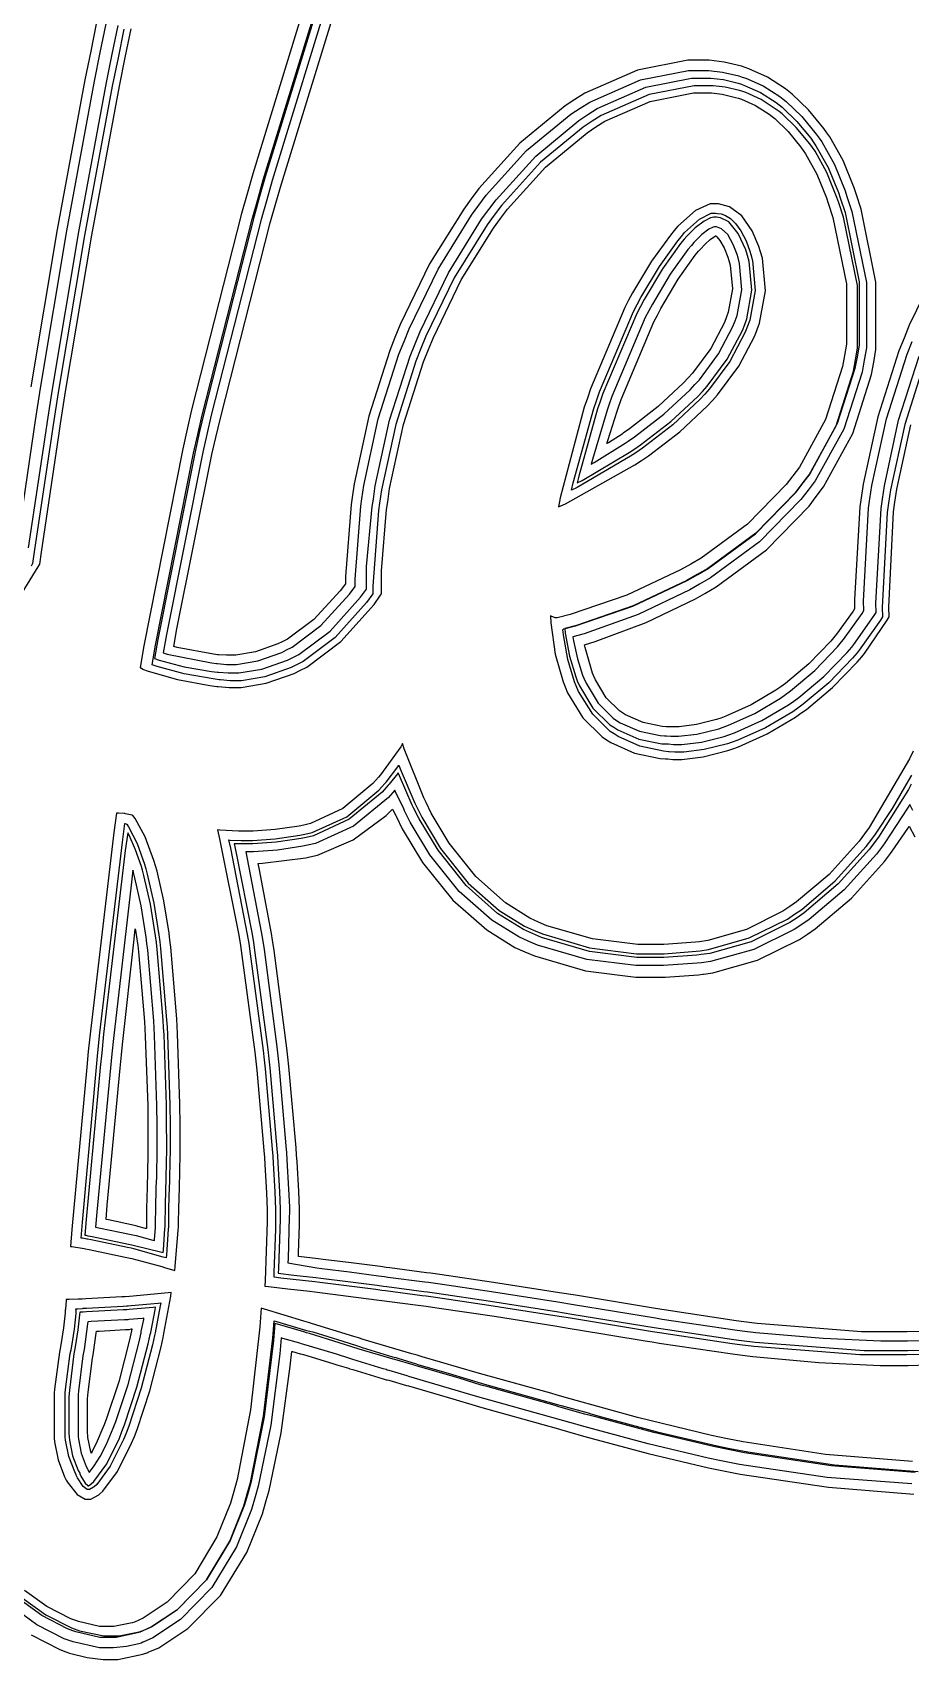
# Model space of a CAD drawing. Extents: x 44 to 312, y 46 to 304.
# Drawn here: x 182.9 to 247.5, y 45.9 to 165.6 of the extents above; entities that cross this region are included whole.
import ezdxf

# ---------------------------------------------------------------- set-up
doc = ezdxf.new("R2010")
doc.units = 0
doc.header["$MEASUREMENT"] = 0

msp = doc.modelspace()

# ---------------------------------------------------------------- linework, layer by layer
at = {"color": 250}
for points in [[(203.649, 169.978), (199.098, 155.16), (198.684, 153.705), (198.269, 152.25), (194.6, 137.813), (194.274, 136.385), (193.948, 134.955), (191.064, 120.341), (190.817, 118.85), (190.861, 118.85), (190.993, 118.772), (190.993, 118.746), (191.399, 118.595), (193.569, 117.978), (195.95, 117.537), (196.461, 117.475), (196.558, 117.467), (197.358, 117.405), (197.626, 117.405), (198.243, 117.405), (200.095, 117.719), (202.15, 118.437), (202.565, 118.64), (203.076, 118.888), (205.581, 120.774), (208.015, 123.508), (208.492, 124.178), (208.5, 124.187), (208.552, 124.276), (208.562, 124.284), (208.562, 125.978), (208.941, 130.493), (209.021, 131.057), (209.161, 132.019), (210.19, 136.741), (211.657, 141.341), (212.019, 142.24), (212.38, 143.14), (214.427, 147.361), (216.79, 151.175), (217.311, 151.871), (217.831, 152.576), (220.623, 155.665), (223.678, 158.186), (224.331, 158.61), (224.975, 159.024), (228.322, 160.484), (231.492, 161.113), (232.551, 161.113), (232.815, 161.113), (233.613, 161.013), (234.597, 160.788), (234.81, 160.726), (235.02, 160.656), (236.057, 160.189), (237.075, 159.545), (237.279, 159.385), (237.482, 159.227), (238.464, 158.279), (239.396, 157.136), (239.572, 156.88), (239.748, 156.625), (240.567, 155.14), (241.282, 153.388), (241.406, 152.999), (241.749, 151.959), (242.746, 147.078), (242.754, 142.638), (242.605, 141.817), (242.455, 140.988), (241.216, 137.112), (239.288, 133.606), (238.795, 132.961), (238.31, 132.318), (235.465, 129.413), (232.074, 126.912), (231.316, 126.471), (230.557, 126.039), (226.606, 124.196), (222.444, 122.775), (221.58, 122.554), (221.571, 122.546), (221.471, 122.52), (221.438, 122.52), (221.323, 122.52), (221.032, 122.634), (220.979, 122.66), (221.006, 122.159), (221.328, 119.852), (221.914, 117.81), (222.074, 117.439), (222.25, 117.008), (223.365, 115.17), (224.782, 113.771), (225.108, 113.558), (225.433, 113.348), (227.171, 112.576), (229.049, 112.175), (229.446, 112.147), (229.613, 112.147), (229.99, 112.113), (230.117, 112.113), (230.639, 112.113), (232.21, 112.303), (234.014, 112.757), (234.385, 112.889), (234.816, 113.039), (236.929, 113.996), (238.989, 115.218), (239.396, 115.499), (239.801, 115.781), (241.727, 117.396), (243.531, 119.257), (243.876, 119.662), (244.069, 119.892), (245.736, 122.335), (245.886, 122.59), (245.859, 123.296), (246.211, 130.315), (246.309, 131.021), (246.45, 131.983), (247.478, 136.707)], [(248.522, 141.402), (247.037, 136.724), (245.991, 131.921), (245.85, 130.951), (245.752, 130.263), (245.365, 123.288), (245.393, 122.59), (245.251, 122.353), (243.689, 120.148), (243.523, 119.944), (243.196, 119.548), (241.445, 117.745), (239.571, 116.17), (239.183, 115.888), (238.795, 115.615), (236.806, 114.437), (234.764, 113.524), (234.351, 113.382), (233.998, 113.26), (232.282, 112.828), (230.79, 112.642), (230.294, 112.642), (230.134, 112.642), (229.711, 112.668), (229.658, 112.677), (229.296, 112.704), (227.558, 113.079), (225.962, 113.789), (225.672, 113.983), (225.379, 114.169), (224.093, 115.43), (223.052, 117.114), (222.885, 117.511), (222.761, 117.811), (222.271, 119.447), (221.941, 121.275), (221.897, 121.672), (221.914, 121.672), (221.958, 121.7), (221.967, 121.708), (222.831, 121.929), (227.033, 123.372), (231.043, 125.254), (231.811, 125.695), (232.587, 126.136), (236.065, 128.698), (238.997, 131.7), (239.5, 132.362), (240.003, 133.023), (241.988, 136.639), (243.266, 140.644), (243.417, 141.5), (243.566, 142.355), (243.553, 146.964), (242.535, 151.977), (242.182, 153.035), (242.05, 153.432), (241.304, 155.25), (240.435, 156.819), (240.242, 157.092), (240.047, 157.366), (239.051, 158.574), (238.019, 159.571), (237.808, 159.738), (237.588, 159.906), (236.48, 160.624), (235.355, 161.149), (235.126, 161.219), (234.896, 161.291), (233.826, 161.538), (232.949, 161.642), (232.657, 161.642), (231.55, 161.642), (228.233, 160.987), (224.719, 159.465), (224.05, 159.033), (223.388, 158.601), (220.252, 156.012), (217.381, 152.841), (216.852, 152.117), (216.323, 151.404), (213.916, 147.519), (211.825, 143.228), (211.454, 142.31), (211.092, 141.402), (209.606, 136.724), (208.562, 131.921), (208.421, 130.951), (208.341, 130.405), (207.935, 124.849), (207.927, 124.284), (207.468, 123.65), (205.148, 121.079), (202.794, 119.301), (202.318, 119.063), (201.929, 118.87), (199.993, 118.19), (198.269, 117.898), (197.696, 117.898), (197.431, 117.898), (196.726, 117.96), (196.638, 117.968), (196.187, 118.022), (194.05, 118.397), (192.07, 118.93), (191.699, 119.063), (191.946, 120.501), (194.741, 134.621), (195.05, 135.996), (195.377, 137.416), (199.053, 151.836), (199.46, 153.282), (199.865, 154.721), (204.425, 169.528)], [(182.156, 124.346), (183.329, 126.26), (183.444, 126.471), (183.567, 127.345), (184.829, 135.926), (184.962, 136.772), (185.331, 139.153), (187.263, 150.658), (189.3, 161.618), (189.724, 163.725), (190.147, 165.833)], [(189.618, 165.789), (189.195, 163.689), (188.771, 161.6), (186.734, 150.632), (184.802, 139.083), (184.433, 136.701), (184.308, 135.873), (183.038, 127.371), (182.915, 126.507), (182.809, 126.312)], [(247.65, 112.713), (247.385, 112.149), (244.413, 107.096), (244.086, 106.645), (243.672, 106.09), (241.467, 103.646), (239.086, 101.628), (238.584, 101.283), (238.071, 100.94), (235.399, 99.6114), (232.551, 98.7958), (231.951, 98.7076), (231.651, 98.673), (229.31, 98.4952), (228.53, 98.4952), (227.419, 98.4952), (224.088, 98.9157), (220.723, 99.8802), (220.097, 100.153), (219.462, 100.438), (217.676, 101.556), (215.494, 103.488), (213.549, 105.949), (212.219, 108.168), (211.843, 108.938), (211.667, 109.282), (210.229, 112.898), (210.115, 113.278), (209.973, 113.039), (208.5, 110.985), (208.351, 110.808), (207.936, 110.333), (205.73, 108.501), (203.349, 107.395), (202.847, 107.28), (202.503, 107.21), (200.753, 106.945), (199.121, 106.821), (198.578, 106.821), (198.057, 106.821), (196.674, 106.91), (196.497, 106.928), (196.664, 106.258), (198.075, 99.1747), (198.191, 98.425), (198.305, 97.6849), (199.248, 90.5937), (199.319, 89.9223), (199.39, 89.2528), (199.919, 83.3452), (199.955, 82.8326), (199.989, 82.3214), (200.112, 80.2351), (200.165, 78.9824), (200.165, 78.5633), (200.156, 78.1057), (200.007, 73.7842), (199.989, 73.3778), (200.244, 73.3517), (201.679, 73.1933), (203.306, 72.9989), (203.659, 72.9548), (204.232, 72.8941), (207.433, 72.4793), (211.057, 71.9942), (211.843, 71.8965), (212.637, 71.7917), (216.87, 71.1648), (221.456, 70.4328), (222.426, 70.273), (222.911, 70.1947), (227.939, 69.3649), (228.46, 69.2848), (228.979, 69.1967), (234.359, 68.3948), (234.914, 68.3327), (235.858, 68.2184), (240.705, 67.7732), (245.225, 67.5569), (246.732, 67.5569), (247.279, 67.5569), (248.734, 67.5845)], [(248.638, 68.3602), (247.155, 68.3327), (246.662, 68.3327), (243.724, 68.3327), (235.928, 68.9515), (234.914, 69.0742), (234.349, 69.1459), (228.995, 69.9477), (228.494, 70.0264), (222.462, 71.0145), (221.316, 71.2004), (216.464, 71.9586), (212.531, 72.5399), (211.843, 72.6362), (211.56, 72.6722), (208.853, 73.0264), (208.598, 73.061), (208.147, 73.1227), (205.995, 73.4053), (204.02, 73.6505), (203.659, 73.6946), (201.154, 73.9771), (200.66, 74.0473), (200.677, 74.4181), (200.801, 77.5547), (200.801, 78.5992), (200.801, 79.0265), (200.747, 80.3067), (200.624, 82.4191), (200.59, 82.9388), (200.554, 83.4499), (200.025, 89.3671), (199.955, 90.0285), (199.883, 90.6999), (198.941, 97.8158), (198.826, 98.5654), (198.72, 99.2269), (197.484, 105.578), (197.343, 106.186), (197.44, 106.178), (198.24, 106.15), (198.508, 106.15), (199.069, 106.15), (200.751, 106.262), (202.565, 106.531), (202.917, 106.609), (203.455, 106.725), (206.008, 107.898), (208.367, 109.848), (208.808, 110.349), (208.897, 110.447), (209.752, 111.567), (209.833, 111.69), (209.929, 111.426), (211.013, 108.894), (211.138, 108.656), (211.527, 107.858), (212.908, 105.562), (214.938, 103.007), (217.219, 101.002), (219.082, 99.8456), (219.745, 99.5535), (220.388, 99.2724), (223.864, 98.2666), (227.31, 97.8256), (228.46, 97.8256), (229.342, 97.8256), (231.687, 98.002), (231.987, 98.0362), (232.613, 98.1244), (235.606, 98.9803), (238.408, 100.365), (238.937, 100.718), (239.456, 101.071), (241.922, 103.171), (244.192, 105.693), (244.615, 106.256), (244.88, 106.609), (246.133, 108.497), (247.314, 110.526), (247.544, 110.949)], [(182.148, 50.4652), (183.885, 49.2044), (185.764, 48.2604), (186.16, 48.1182), (186.371, 48.0399), (188.145, 47.661), (188.736, 47.661), (189.282, 47.661), (190.747, 47.9517), (190.923, 48.0138), (190.94, 48.0138), (190.984, 48.0399), (190.993, 48.048), (191.673, 48.3471), (193.559, 49.5956), (195.698, 51.7924), (197.407, 54.6322), (198.436, 57.2163), (198.684, 58.1021), (198.921, 58.94), (199.883, 63.8087), (200.562, 69.5593), (200.66, 70.8381), (200.853, 70.7775), (203.058, 70.1241), (203.306, 70.0624), (203.509, 70.0098), (205.714, 69.3304), (205.952, 69.2506), (206.03, 69.2245), (206.86, 68.9599), (206.94, 68.9321), (207.151, 68.8619), (209.382, 68.1923), (209.62, 68.1221), (209.752, 68.0875), (211.102, 67.6712), (211.244, 67.6271), (213.537, 66.9576), (216.147, 66.1818), (220.803, 64.8751), (221.58, 64.6645), (221.773, 64.612), (223.749, 64.0553), (223.944, 63.9932), (224.737, 63.7727), (228.833, 62.6717), (233.23, 61.6398), (234.174, 61.4535), (235.497, 61.189), (241.878, 60.2326), (248.029, 59.7531)], [(247.598, 60.4933), (241.206, 61.0087), (235.152, 61.9305), (233.998, 62.1591), (232.815, 62.3976), (227.391, 63.7261), (222.426, 65.1055), (221.474, 65.3701), (221.006, 65.5024), (216.472, 66.7727), (216.04, 66.8874), (215.608, 67.0112), (211.552, 68.1923), (211.173, 68.2985), (210.793, 68.4128), (207.203, 69.4626), (206.868, 69.5674), (206.533, 69.6736), (203.481, 70.6176), (203.2, 70.696), (202.864, 70.794), (199.955, 71.676), (199.708, 71.7543), (199.62, 70.3873), (198.939, 64.2772), (197.943, 59.1524), (197.696, 58.2785), (197.455, 57.4269), (196.465, 54.9437), (194.838, 52.2372), (192.815, 50.1537), (191.035, 48.9687), (190.394, 48.6833), (190.234, 48.6311), (188.873, 48.3665), (188.419, 48.3665), (187.836, 48.3665), (186.283, 48.7193), (186.09, 48.7895), (185.72, 48.9218), (183.964, 49.8175), (182.314, 51.0124)]]:
    msp.add_lwpolyline(points, dxfattribs=at)
at = {"color": 7}
for points in [[(204.567, 169.738), (200.007, 154.932), (199.602, 153.494), (199.195, 152.049), (195.518, 137.629), (195.192, 136.208), (194.884, 134.851), (192.114, 120.933), (191.875, 119.521), (192.218, 119.407), (194.066, 118.922), (196.073, 118.577), (196.497, 118.533), (196.585, 118.525), (197.285, 118.463), (197.52, 118.463), (198.08, 118.463), (199.765, 118.75), (201.655, 119.407), (202.035, 119.592), (202.493, 119.822), (204.778, 121.546), (207.028, 124.029), (207.469, 124.637), (207.469, 126.286), (207.882, 130.696), (207.963, 131.233), (208.103, 132.213), (209.153, 137.042), (210.661, 141.746), (211.031, 142.663), (211.401, 143.581), (213.495, 147.894), (215.926, 151.819), (216.465, 152.54), (217.002, 153.264), (219.899, 156.471), (223.06, 159.095), (223.731, 159.526), (224.419, 159.967), (227.987, 161.528), (231.356, 162.208), (232.481, 162.208), (232.784, 162.208), (233.697, 162.097), (234.79, 161.829), (235.02, 161.749), (235.257, 161.67), (236.426, 161.137), (237.578, 160.408), (237.808, 160.231), (238.029, 160.055), (239.099, 159.02), (240.117, 157.789), (240.312, 157.515), (240.505, 157.234), (241.392, 155.637), (242.156, 153.795), (242.288, 153.388), (242.649, 152.313), (243.685, 147.233), (243.681, 142.576), (243.523, 141.71), (243.373, 140.847), (242.072, 136.795), (240.047, 133.112), (239.536, 132.432), (239.033, 131.763), (236.079, 128.734), (232.559, 126.146), (231.775, 125.695), (231.016, 125.264), (227.065, 123.402), (222.902, 121.965), (222.038, 121.744), (222.072, 121.383), (222.377, 119.689), (222.84, 118.172), (222.956, 117.898), (223.114, 117.511), (224.11, 115.883), (225.355, 114.662), (225.637, 114.476), (225.928, 114.292), (227.484, 113.608), (229.165, 113.26), (229.518, 113.242), (229.676, 113.242), (230.032, 113.206), (230.152, 113.206), (230.636, 113.206), (232.088, 113.388), (233.759, 113.797), (234.104, 113.911), (234.509, 114.053), (236.524, 114.961), (238.486, 116.116), (238.867, 116.381), (239.245, 116.655), (241.078, 118.203), (242.807, 119.98), (243.134, 120.367), (243.292, 120.562), (244.792, 122.678), (244.934, 122.907), (244.906, 123.596), (245.295, 130.546), (245.393, 131.233), (245.533, 132.213), (246.582, 137.042), (248.091, 141.746)], [(205.06, 169.458), (200.536, 154.685), (200.131, 153.246), (199.724, 151.801), (196.047, 137.416), (195.721, 135.996), (195.421, 134.691), (192.748, 121.303), (192.51, 119.944), (192.81, 119.856), (196.074, 119.213), (196.427, 119.169), (196.505, 119.16), (197.16, 119.098), (197.379, 119.098), (197.9, 119.098), (199.464, 119.363), (201.224, 119.98), (201.577, 120.157), (202, 120.369), (204.112, 121.956), (206.207, 124.249), (206.622, 124.813), (206.63, 125.36), (207.036, 130.74), (207.117, 131.269), (207.257, 132.257), (208.323, 137.148), (209.849, 141.913), (210.22, 142.839), (210.59, 143.775), (212.719, 148.154), (215.185, 152.127), (215.724, 152.859), (216.269, 153.6), (219.233, 156.872), (222.479, 159.544), (223.168, 159.985), (223.882, 160.444), (227.602, 162.067), (231.129, 162.771), (232.304, 162.771), (232.635, 162.771), (233.631, 162.644), (234.834, 162.358), (235.09, 162.278), (235.345, 162.199), (236.616, 161.626), (237.851, 160.841), (238.089, 160.654), (238.327, 160.47), (239.466, 159.385), (240.532, 158.09), (240.735, 157.798), (240.938, 157.507), (241.864, 155.845), (242.649, 153.917), (242.781, 153.494), (243.151, 152.392), (244.21, 147.176), (244.21, 142.364), (244.052, 141.464), (243.892, 140.574), (242.543, 136.393), (240.454, 132.6), (239.925, 131.903), (239.404, 131.215), (236.361, 128.104), (232.753, 125.448), (231.951, 124.99), (231.228, 124.576), (227.44, 122.772), (223.459, 121.339), (222.639, 121.109), (222.683, 120.828), (222.964, 119.499), (223.351, 118.295), (223.449, 118.074), (223.599, 117.722), (224.489, 116.246), (225.592, 115.138), (225.848, 114.97), (226.113, 114.803), (227.532, 114.181), (229.058, 113.859), (229.376, 113.841), (229.517, 113.841), (229.835, 113.807), (229.941, 113.807), (230.394, 113.807), (231.757, 113.971), (233.353, 114.362), (233.679, 114.476), (234.067, 114.618), (235.999, 115.492), (237.895, 116.611), (238.265, 116.876), (238.636, 117.14), (240.422, 118.645), (242.086, 120.377), (242.394, 120.756), (242.535, 120.933), (243.892, 122.838), (244.016, 123.049), (243.998, 123.738), (244.377, 130.59), (244.475, 131.269), (244.615, 132.257), (245.684, 137.148), (247.209, 141.913), (247.58, 142.839)], [(249.532, 148.503), (247.359, 144.04), (246.98, 143.087), (246.6, 142.143), (245.053, 137.306), (243.98, 132.345), (243.84, 131.34), (243.742, 130.67), (243.328, 123.869), (243.346, 123.19), (243.231, 123.013), (242.022, 121.329), (241.899, 121.179), (241.591, 120.81), (239.971, 119.138), (238.265, 117.695), (237.913, 117.439), (237.56, 117.192), (235.747, 116.122), (233.882, 115.278), (233.503, 115.146), (233.203, 115.042), (231.717, 114.671), (230.437, 114.512), (230.011, 114.512), (229.879, 114.512), (229.581, 114.512), (229.482, 114.512), (229.19, 114.53), (227.797, 114.825), (226.509, 115.386), (226.271, 115.535), (226.05, 115.677), (225.08, 116.647), (224.287, 117.97), (224.154, 118.287), (224.084, 118.455), (223.529, 120.341), (223.485, 120.544), (224.26, 120.774), (228.031, 122.167), (231.643, 123.913), (232.34, 124.318), (233.16, 124.795), (236.868, 127.525), (239.995, 130.732), (240.524, 131.446), (241.062, 132.161), (243.209, 136.08), (244.598, 140.407), (244.758, 141.323), (244.916, 142.25), (244.91, 147.21), (243.832, 152.576), (243.453, 153.705), (243.31, 154.138), (242.495, 156.132), (241.52, 157.876), (241.3, 158.185), (241.088, 158.494), (239.959, 159.875), (238.76, 161.026), (238.514, 161.219), (238.257, 161.423), (236.934, 162.274), (235.575, 162.895), (235.303, 162.983), (235.038, 163.072), (233.75, 163.38), (232.665, 163.513), (232.304, 163.513), (231.077, 163.513), (227.396, 162.781), (223.519, 161.097), (222.779, 160.62), (222.074, 160.163), (218.743, 157.419), (215.714, 154.077), (215.158, 153.318), (214.612, 152.578), (212.102, 148.537), (209.929, 144.075), (209.55, 143.122), (209.17, 142.179), (207.622, 137.341), (206.551, 132.38), (206.411, 131.374), (206.339, 130.854), (205.925, 125.563), (205.916, 125.024), (205.528, 124.504), (203.587, 122.402), (201.647, 120.951), (201.26, 120.756), (200.933, 120.598), (199.306, 120.025), (197.86, 119.768), (197.379, 119.768), (197.159, 119.768), (196.567, 119.796), (196.497, 119.804), (196.215, 119.84), (193.533, 120.333), (193.286, 120.403), (193.515, 121.71), (196.099, 134.533), (196.391, 135.783), (196.716, 137.195), (200.386, 151.554), (200.801, 152.999), (201.206, 154.428), (205.74, 169.175)], [(187.616, 166.309), (187.185, 164.182), (186.76, 162.083), (184.71, 151.077), (182.783, 139.506)], [(181.767, 127.82), (183.003, 136.198), (183.128, 137.018), (183.497, 139.409), (185.429, 150.972), (187.465, 161.971), (187.89, 164.078), (188.313, 166.194)], [(182.615, 127.653), (183.877, 136.128), (184.01, 136.948), (184.379, 139.339), (186.311, 150.896), (188.347, 161.873), (188.772, 163.971), (189.195, 166.08)], [(247.51, 110.279), (247.305, 109.9), (245.1, 106.398), (244.864, 106.08), (244.439, 105.507), (242.146, 102.959), (239.642, 100.834), (239.113, 100.471), (238.574, 100.11), (235.73, 98.7033), (232.692, 97.8436), (232.058, 97.7554), (231.757, 97.7209), (229.31, 97.5431), (228.494, 97.5431), (227.331, 97.5431), (223.846, 97.9897), (220.326, 99.0163), (219.674, 99.3069), (218.999, 99.6047), (217.102, 100.787), (214.784, 102.83), (212.724, 105.424), (211.322, 107.743), (210.925, 108.549), (210.819, 108.753), (209.885, 110.905), (209.797, 111.125), (209.735, 111.046), (209.117, 110.279), (209.057, 110.207), (208.606, 109.696), (206.185, 107.703), (203.569, 106.487), (203.024, 106.363), (202.661, 106.284), (200.823, 106.015), (199.113, 105.904), (198.544, 105.904), (198.34, 105.904), (197.884, 105.904), (197.732, 105.904), (197.864, 105.33), (199.045, 99.2643), (199.143, 98.6374), (199.257, 97.8877), (200.2, 90.7701), (200.272, 90.0987), (200.342, 89.4292), (200.871, 83.4856), (200.907, 82.973), (200.942, 82.4438), (201.065, 80.3148), (201.119, 79.054), (201.119, 78.6335), (201.109, 78.2726), (200.994, 74.6827), (200.977, 74.3299), (202.106, 74.1895), (203.729, 74.0131), (204.099, 73.969), (206.097, 73.7224), (208.253, 73.4399), (208.704, 73.3778), (208.959, 73.3432), (211.667, 72.9904), (211.949, 72.9548), (212.637, 72.8581), (216.57, 72.2753), (221.42, 71.5176), (222.567, 71.3313), (228.6, 70.3432), (229.102, 70.255), (234.455, 69.4531), (235.02, 69.391), (236.034, 69.2686), (244.057, 68.6513), (246.732, 68.6513), (247.27, 68.6513), (248.708, 68.6774)], [(247.632, 108.347), (247.42, 108.752), (247.403, 108.796), (247.244, 108.523), (245.569, 105.966), (245.393, 105.727), (244.952, 105.137), (242.587, 102.509), (240.012, 100.339), (239.466, 99.9765), (238.909, 99.5976), (235.937, 98.1301), (232.753, 97.2425), (232.092, 97.1543), (231.774, 97.1201), (229.288, 96.9437), (228.46, 96.9437), (227.262, 96.9437), (223.669, 97.3942), (220.036, 98.443), (219.358, 98.7418), (218.655, 99.0533), (216.68, 100.283), (214.263, 102.403), (212.119, 105.093), (210.665, 107.501), (210.256, 108.339), (210.193, 108.463), (209.602, 109.722), (209.55, 109.854), (209.073, 109.309), (206.512, 107.205), (203.72, 105.93), (203.13, 105.797), (202.767, 105.719), (200.906, 105.432), (199.16, 105.304), (198.578, 105.304), (198.693, 104.793), (199.724, 99.4311), (199.813, 98.884), (199.935, 98.1343), (200.871, 90.9821), (200.943, 90.3111), (201.013, 89.6415), (201.541, 83.6979), (201.577, 83.1854), (201.611, 82.6562), (201.735, 80.5049), (201.789, 79.2081), (201.789, 78.7756), (201.779, 78.4669), (201.691, 75.4063), (201.683, 75.1057), (203.799, 74.7187), (203.799, 74.7187), (204.169, 74.6746), (206.207, 74.428), (208.35, 74.1454), (208.774, 74.0833), (209.029, 74.0488), (211.737, 73.696), (212.019, 73.6604), (212.707, 73.5637), (216.645, 72.9809), (221.517, 72.2231), (222.673, 72.0369), (228.706, 71.0487), (229.208, 70.9605), (234.535, 70.1587), (235.09, 70.0966), (236.095, 69.9742), (241.026, 69.5427), (245.28, 69.3568), (246.698, 69.3568), (247.235, 69.3568), (248.672, 69.3829)], [(248.672, 70.0539), (247.217, 70.0264), (246.732, 70.0264), (243.848, 70.0264), (236.193, 70.6452), (235.197, 70.7679), (234.64, 70.8381), (229.348, 71.6414), (228.847, 71.7201), (222.815, 72.7082), (221.659, 72.8941), (216.786, 73.6519), (212.848, 74.2336), (212.16, 74.3299), (211.869, 74.3659), (209.17, 74.7187), (208.915, 74.7529), (208.482, 74.815), (206.331, 75.0976), (204.284, 75.3442), (203.906, 75.3883), (202.458, 75.5646), (202.467, 75.8126), (202.53, 77.8757), (202.53, 78.5633), (202.53, 78.5992), (202.53, 79.0402), (202.476, 80.3589), (202.353, 82.514), (202.318, 83.0432), (202.282, 83.5561), (201.753, 89.5354), (201.683, 90.2049), (201.611, 90.8763), (200.668, 98.0641), (200.554, 98.8138), (200.474, 99.2988), (199.592, 103.999), (199.496, 104.458), (199.821, 104.476), (202.998, 104.881), (203.306, 104.951), (203.861, 105.076), (206.485, 106.196), (208.915, 107.986), (209.374, 108.443), (209.4, 108.399), (209.629, 107.924), (209.656, 107.88), (210.078, 107.016), (211.578, 104.535), (213.8, 101.76), (216.313, 99.5659), (218.378, 98.2899), (219.111, 97.966), (219.807, 97.6574), (223.563, 96.5687), (227.261, 96.096), (228.494, 96.096), (229.42, 96.096), (231.88, 96.2738), (232.198, 96.3083), (232.234, 96.3083), (232.922, 96.4061), (236.219, 97.3406), (239.306, 98.8741), (239.889, 99.271), (240.453, 99.6516), (243.112, 101.904), (245.541, 104.599), (245.992, 105.198), (246.107, 105.358), (247.261, 107.032), (247.367, 107.208), (247.784, 106.407)], [(247.808, 59.6815), (241.635, 60.1624), (235.251, 61.1188), (233.928, 61.3833), (232.984, 61.5777), (228.586, 62.6276), (224.491, 63.7124), (223.697, 63.923), (223.493, 63.977), (221.526, 64.5418), (221.332, 64.5943), (216.393, 65.9694), (215.9, 66.1098), (214.277, 66.6048), (211.031, 67.5569), (210.889, 67.601), (209.542, 67.9813), (209.41, 68.0159), (209.171, 68.0875), (206.912, 68.7571), (206.692, 68.8277), (206.604, 68.8538), (205.758, 69.1183), (205.669, 69.1444), (205.439, 69.2161), (203.262, 69.8955), (203.06, 69.9562), (202.847, 70.0183), (200.915, 70.5735), (200.731, 70.6258), (200.633, 69.3829), (199.941, 63.7702), (198.983, 59.0201), (198.754, 58.2083), (198.5, 57.3084), (197.445, 54.6862), (195.694, 51.7977), (193.506, 49.5572), (191.582, 48.2822), (190.889, 47.9778), (190.871, 47.9778), (190.817, 47.9418), (190.817, 47.9418), (190.631, 47.8815), (189.05, 47.5548), (188.524, 47.5548), (187.862, 47.5548), (186.098, 47.9697), (185.878, 48.048), (185.481, 48.1902), (183.58, 49.1561), (181.803, 50.4553)], [(247.552, 58.8352), (241.33, 59.3164), (234.878, 60.2728), (233.539, 60.5374), (232.585, 60.7314), (228.167, 61.7859), (224.066, 62.8908), (223.272, 63.1112), (223.026, 63.1832), (222.849, 63.2368), (221.085, 63.73), (220.909, 63.7826), (215.477, 65.2999), (210.572, 66.7452), (210.44, 66.7893), (209.117, 67.1696), (208.985, 67.2042), (208.915, 67.2402), (208.676, 67.3104), (206.445, 67.9799), (206.235, 68.0501), (205.246, 68.3687), (205.016, 68.4403), (202.864, 69.0922), (202.671, 69.1444), (202.547, 69.1804), (201.312, 69.5332), (201.19, 69.5674), (201.091, 68.4128), (200.42, 63.161), (199.504, 58.6673), (199.283, 57.8915), (199.016, 56.9528), (197.914, 54.2216), (196.082, 51.2106), (193.786, 48.8678), (191.759, 47.5259), (191.029, 47.202), (191.011, 47.1936), (190.897, 47.1413), (190.889, 47.1318), (190.729, 47.0793), (189.803, 46.8768), (188.87, 46.779), (188.56, 46.779), (188.56, 46.779), (187.836, 46.779), (185.904, 47.22), (185.667, 47.3082), (185.243, 47.4581), (183.232, 48.4724), (181.364, 49.8394)], [(182.809, 47.7312), (184.908, 46.6563), (185.349, 46.4965), (185.613, 46.3998), (186.931, 46.0692), (188.099, 45.9313), (188.49, 45.9313), (189.177, 45.9313), (191.011, 46.3116), (191.242, 46.3903), (191.258, 46.3998), (191.4, 46.4524), (191.418, 46.4605), (192.185, 46.7967), (194.32, 48.1983), (196.734, 50.6458), (198.659, 53.7891), (199.814, 56.6318), (200.095, 57.609), (200.306, 58.3501), (201.19, 62.5919), (201.859, 67.5047), (201.965, 68.5793), (202.017, 68.5631), (202.581, 68.4128), (202.635, 68.4029), (202.829, 68.3507), (204.98, 67.6988), (205.21, 67.6271), (205.289, 67.601), (206.146, 67.3379), (206.235, 67.3104), (206.445, 67.2402), (208.676, 66.5702), (208.915, 66.4986), (208.985, 66.4986), (209.108, 66.464), (210.406, 66.0837), (210.538, 66.0396), (213.819, 65.0875), (215.441, 64.5943), (215.936, 64.4521), (220.875, 63.077), (221.051, 63.0245), (222.815, 62.5313), (222.992, 62.4777), (223.238, 62.4057), (224.04, 62.1852), (228.167, 61.0803), (232.613, 60.0258), (233.575, 59.8318), (234.924, 59.5672), (241.423, 58.5929), (247.711, 58.094)]]:
    msp.add_lwpolyline(points, dxfattribs=at)
at = {"color": 250}
for points in [[(221.58, 130.668), (222.092, 130.907), (227.179, 133.756), (227.682, 134.092), (228.185, 134.426), (230.491, 136.204), (232.533, 138.104), (232.904, 138.501), (233.273, 138.908), (234.834, 141.019), (236.008, 143.254), (236.185, 143.721), (236.361, 144.19), (236.784, 146.553), (236.572, 148.952), (236.431, 149.437), (236.306, 149.831), (235.809, 150.971), (235.046, 152.075), (234.138, 152.742), (233.345, 152.965), (233.08, 152.965), (232.724, 152.965), (231.659, 152.467), (230.354, 151.316), (230.081, 150.989), (229.799, 150.664), (228.406, 148.736), (227.011, 146.403), (226.73, 145.874), (226.447, 145.344), (223.926, 139.349), (223.697, 138.678), (223.467, 138.016), (221.703, 131.34), (221.58, 130.668)], [(222.533, 131.903), (222.647, 132.45), (224.181, 137.92), (224.367, 138.465), (224.595, 139.127), (227.091, 145.037), (227.365, 145.557), (227.638, 146.068), (229.001, 148.353), (230.346, 150.249), (230.61, 150.566), (230.848, 150.848), (231.95, 151.836), (232.797, 152.26), (233.08, 152.26), (233.128, 152.26), (233.277, 152.254), (233.543, 152.213), (233.861, 152.099), (234.217, 151.88), (234.597, 151.519), (234.985, 150.981), (235.366, 150.227), (235.648, 149.48), (235.726, 149.225), (235.849, 148.784), (236.039, 146.585), (235.646, 144.402), (235.479, 143.969), (235.311, 143.52), (234.174, 141.371), (232.683, 139.347), (232.34, 138.958), (231.977, 138.571), (229.984, 136.715), (227.744, 134.982), (227.259, 134.655), (226.879, 134.4), (222.938, 132.107), (222.533, 131.903)], [(193.358, 74.5423), (193.392, 74.8164), (193.621, 77.4869), (193.639, 77.7515), (193.639, 78.0838), (193.661, 79.0758), (193.701, 80.6538), (193.711, 81.0327), (193.727, 81.413), (193.767, 83.4718), (193.754, 85.761), (193.745, 86.2542), (193.736, 86.7488), (193.561, 91.9522), (193.535, 92.498), (193.507, 93.0451), (193.066, 98.3022), (193.005, 98.8138), (192.943, 99.3249), (192.555, 101.72), (192.061, 103.885), (191.947, 104.282), (191.831, 104.688), (191.196, 106.425), (190.454, 107.775), (190.288, 107.986), (190.234, 108.004), (189.732, 108.118), (189.688, 108.126), (189.644, 108.136), (189.227, 108.162), (189.089, 108.162), (188.895, 106.743), (187.157, 92.1272), (187.008, 90.6279), (186.892, 89.4913), (185.798, 77.5504), (185.702, 76.3062), (185.798, 76.2896), (186.708, 76.1478), (186.796, 76.1298), (187.077, 76.0772), (189.723, 75.5124), (189.971, 75.4585), (190.217, 75.4063), (192.422, 74.815), (192.617, 74.7529), (192.687, 74.7367), (193.304, 74.5603), (193.358, 74.5423)], [(186.479, 76.9056), (186.575, 78.0881), (187.608, 89.4733), (187.714, 90.5577), (187.862, 91.9963), (189.512, 106.028), (189.688, 107.385), (189.723, 107.385), (189.803, 107.351), (189.83, 107.351), (189.971, 107.158), (190.601, 105.935), (191.143, 104.414), (191.242, 104.069), (191.346, 103.682), (191.819, 101.548), (192.202, 99.2022), (192.264, 98.7076), (192.325, 98.2059), (192.766, 92.9665), (192.793, 92.4278), (192.819, 91.8905), (192.996, 86.7131), (193.005, 86.2182), (193.014, 85.7331), (193.014, 83.4542), (192.978, 81.4035), (192.969, 81.0327), (192.951, 80.6633), (192.907, 79.1023), (192.899, 78.0891), (192.899, 77.7515), (192.889, 77.5751), (192.749, 75.6708), (192.723, 75.4585), (192.51, 75.5206), (190.358, 76.1118), (190.147, 76.164), (189.883, 76.2261), (187.209, 76.7828), (186.936, 76.8354), (186.901, 76.8449), (186.583, 76.9056), (186.479, 76.9056)], [(186.972, 57.7152), (187.193, 57.7152), (187.774, 58.0415), (187.854, 58.1021), (188.075, 58.2965), (189.15, 59.7436), (190.19, 61.8243), (190.394, 62.3355), (190.596, 62.8481), (191.531, 65.6925), (192.36, 68.9074), (192.51, 69.6034), (192.571, 69.886), (193.066, 72.6461), (193.11, 72.9188), (192.872, 72.8927), (190.041, 72.6295), (189.724, 72.602), (189.476, 72.5854), (186.83, 72.4352), (186.549, 72.4256), (186.257, 72.4256), (185.602, 72.3896), (185.385, 72.3896), (185.375, 72.329), (185.323, 71.676), (185.315, 71.6139), (185.297, 71.4114), (185.172, 70.309), (184.978, 69.0658), (184.926, 68.7917), (184.882, 68.5271), (184.529, 65.7931), (184.503, 65.5105), (184.485, 65.2378), (184.485, 62.4692), (184.503, 62.1951), (184.519, 61.922), (184.784, 60.6076), (185.261, 59.3644), (185.385, 59.1263), (185.517, 58.8878), (186.178, 58.0637), (186.774, 57.7152), (186.972, 57.7152)], [(186.09, 71.7201), (186.223, 71.7201), (186.575, 71.7462), (186.619, 71.7543), (186.884, 71.7642), (189.566, 71.9145), (189.83, 71.9307), (189.935, 71.9307), (190.146, 71.9487), (192.148, 72.1265), (192.334, 72.1431), (192.298, 71.9321), (191.919, 69.9382), (191.875, 69.7438), (191.725, 69.0563), (190.901, 65.8731), (189.987, 63.077), (189.794, 62.5821), (189.6, 62.097), (188.626, 60.1444), (187.634, 58.8077), (187.431, 58.6313), (187.387, 58.5971), (187.102, 58.4207), (187.008, 58.4207), (186.914, 58.4207), (186.633, 58.6588), (186.214, 59.2847), (186.126, 59.479), (186.126, 59.479), (186.126, 59.5051), (186.126, 59.5133), (186.01, 59.7256), (185.587, 60.8556), (185.341, 62.0543), (185.315, 62.3013), (185.297, 62.5658), (185.297, 65.2459), (185.315, 65.5105), (185.331, 65.7751), (185.684, 68.4308), (185.738, 68.6855), (185.79, 68.9599), (185.984, 70.225), (186.108, 71.3673), (186.126, 71.5779), (186.09, 71.7201)]]:
    msp.add_lwpolyline(points, close=True, dxfattribs=at)
at = {"color": 7}
for points in [[(222.956, 132.432), (223.308, 132.618), (226.774, 134.673), (227.119, 134.902), (227.604, 135.228), (229.839, 136.945), (231.811, 138.783), (232.164, 139.171), (232.507, 139.551), (233.98, 141.544), (235.099, 143.643), (235.267, 144.074), (235.426, 144.498), (235.796, 146.601), (235.602, 148.723), (235.479, 149.155), (235.347, 149.576), (234.786, 150.786), (234.094, 151.624), (233.495, 151.933), (233.183, 151.977), (233.08, 151.977), (233, 151.977), (232.762, 151.922), (232.282, 151.694), (231.636, 151.204), (231.012, 150.578), (230.823, 150.354), (230.558, 150.045), (229.217, 148.189), (227.876, 145.927), (227.612, 145.415), (227.338, 144.903), (224.842, 139.021), (224.613, 138.359), (224.453, 137.874), (223.07, 132.927), (222.956, 132.432)], [(233.08, 151.271), (233.05, 151.271), (232.959, 151.251), (232.639, 151.1), (232.107, 150.691), (231.528, 150.104), (231.352, 149.895), (231.096, 149.596), (229.793, 147.788), (228.476, 145.592), (228.211, 145.098), (227.947, 144.596), (225.505, 138.801), (225.285, 138.148), (225.16, 137.787), (224.075, 134.171), (223.978, 133.809), (224.207, 133.941), (226.475, 135.352), (226.696, 135.503), (227.163, 135.821), (229.332, 137.491), (231.254, 139.285), (231.599, 139.664), (231.933, 140.027), (233.345, 141.932), (234.403, 143.943), (234.561, 144.356), (234.712, 144.737), (235.064, 146.641), (234.888, 148.582), (234.774, 148.978), (234.702, 149.233), (234.424, 149.977), (234.02, 150.694), (233.568, 151.127), (233.201, 151.271), (233.08, 151.271)], [(225.142, 135.326), (225.203, 135.547), (225.883, 137.716), (225.954, 137.936), (226.175, 138.571), (228.582, 144.286), (228.847, 144.779), (229.102, 145.264), (230.376, 147.417), (231.633, 149.181), (231.881, 149.472), (231.994, 149.608), (232.356, 149.997), (232.723, 150.327), (232.977, 150.513), (233.088, 150.584), (233.116, 150.6), (233.141, 150.6), (233.215, 150.533), (233.437, 150.271), (233.746, 149.724), (234.027, 149.038), (234.104, 148.802), (234.2, 148.449), (234.359, 146.707), (234.06, 144.984), (233.928, 144.639), (233.777, 144.242), (232.766, 142.333), (231.422, 140.512), (231.105, 140.159), (230.769, 139.798), (228.895, 138.052), (226.792, 136.411), (226.343, 136.102), (226.245, 136.032), (225.247, 135.388), (225.142, 135.326)], [(192.51, 75.8472), (192.527, 76.0155), (192.643, 77.6111), (192.653, 77.7515), (192.653, 78.0891), (192.673, 79.1023), (192.713, 80.6633), (192.723, 81.0327), (192.739, 81.4035), (192.779, 83.4542), (192.766, 85.7331), (192.757, 86.2182), (192.748, 86.7131), (192.573, 91.8626), (192.546, 92.3918), (192.519, 92.9308), (192.078, 98.1438), (192.017, 98.6374), (191.955, 99.132), (191.571, 101.46), (191.099, 103.576), (190.993, 103.963), (190.913, 104.238), (190.486, 105.472), (190.005, 106.531), (189.901, 106.715), (189.724, 105.41), (188.135, 91.9), (187.995, 90.5235), (187.889, 89.4567), (186.857, 78.2821), (186.76, 77.1179), (186.822, 77.1179), (186.961, 77.0819), (187.008, 77.0819), (187.281, 77.0297), (189.953, 76.4741), (190.217, 76.4124), (190.41, 76.3778), (192.316, 75.9008), (192.51, 75.8472)], [(187.537, 77.7173), (187.774, 77.6732), (190.155, 77.1715), (190.394, 77.1179), (190.517, 77.0915), (191.751, 76.7652), (191.875, 76.7292), (191.884, 76.8174), (191.937, 77.6732), (191.947, 77.7515), (191.947, 78.0838), (191.968, 79.0758), (192.007, 80.6538), (192.017, 81.0327), (192.034, 81.4035), (192.074, 83.4376), (192.06, 85.6989), (192.052, 86.184), (192.042, 86.669), (191.867, 91.8199), (191.841, 92.3576), (191.813, 92.8963), (191.372, 98.0722), (191.312, 98.5654), (191.25, 99.0505), (190.883, 101.335), (190.428, 103.408), (190.324, 103.787), (190.324, 103.831), (190.288, 103.93), (190.288, 103.963), (190.146, 102.861), (188.85, 91.598), (188.736, 90.4515), (188.63, 89.4373), (187.634, 78.8197), (187.537, 77.7173)], [(188.313, 78.2807), (188.401, 79.3228), (189.344, 89.4112), (189.442, 90.3813), (189.52, 91.1585), (190.376, 98.902), (190.464, 99.6597), (190.482, 99.5634), (190.623, 98.5668), (190.64, 98.461), (190.702, 97.9674), (191.143, 92.8261), (191.17, 92.2874), (191.196, 91.7497), (191.372, 86.6331), (191.382, 86.148), (191.39, 85.6629), (191.39, 83.4196), (191.354, 81.4035), (191.346, 81.0327), (191.328, 80.6538), (191.284, 79.0885), (191.276, 78.0867), (191.276, 77.7515), (191.276, 77.7515), (191.276, 77.6111), (191.276, 77.6111), (191.222, 77.6291), (190.658, 77.7709), (190.606, 77.7875), (190.402, 77.8316), (188.498, 78.2465), (188.313, 78.2807)], [(186.972, 58.7015), (187.033, 58.7015), (187.183, 58.8176), (187.219, 58.8437), (187.412, 59.0116), (188.36, 60.3031), (189.291, 62.2131), (189.478, 62.6883), (189.67, 63.1832), (190.584, 65.9613), (191.408, 69.1265), (191.558, 69.814), (191.593, 69.9742), (191.919, 71.6499), (191.947, 71.8263), (191.779, 71.8083), (190.015, 71.6594), (189.83, 71.6499), (189.566, 71.6319), (186.884, 71.483), (186.619, 71.4735), (186.557, 71.4735), (186.418, 71.4735), (186.373, 71.4735), (186.355, 71.2706), (186.231, 70.1559), (186.037, 68.9158), (185.984, 68.6513), (185.94, 68.3962), (185.613, 65.7408), (185.597, 65.4763), (185.579, 65.2117), (185.579, 62.5658), (185.597, 62.3013), (185.613, 62.0628), (185.838, 60.9078), (186.257, 59.8234), (186.373, 59.6194), (186.373, 59.5835), (186.451, 59.4071), (186.778, 58.892), (186.963, 58.7114), (186.972, 58.7015)], [(186.972, 70.7679), (186.954, 70.6011), (186.69, 68.713), (186.655, 68.5091), (186.611, 68.2544), (186.283, 65.6689), (186.267, 65.4043), (186.249, 65.1496), (186.249, 62.5919), (186.267, 62.3355), (186.283, 62.1249), (186.482, 61.0969), (186.839, 60.1225), (186.936, 59.9362), (186.936, 59.9362), (186.963, 59.902), (186.972, 59.902), (186.98, 59.8854), (187.069, 59.7076), (187.078, 59.6896), (187.178, 59.8039), (187.448, 60.1719), (187.867, 60.8499), (188.332, 61.7594), (188.722, 62.6389), (188.842, 62.9348), (189.035, 63.4199), (189.931, 66.1554), (190.738, 69.2781), (190.889, 69.9562), (190.905, 70.0444), (191.081, 70.9263), (191.099, 71.0145), (191.002, 71.0061), (189.997, 70.9179), (189.901, 70.9083), (189.662, 70.8918), (187.219, 70.7775), (186.972, 70.7679)], [(187.608, 70.0624), (187.801, 70.0719), (189.741, 70.1947), (189.935, 70.2028), (190.005, 70.2028), (190.19, 70.2303), (190.217, 70.2388), (190.217, 70.2042), (190.183, 70.1241), (190.183, 70.0966), (190.041, 69.427), (189.243, 66.3497), (188.356, 63.6598), (188.171, 63.1832), (188.083, 62.9543), (187.668, 61.9841), (187.289, 61.2249), (187.219, 61.1008), (187.183, 61.1988), (186.98, 62.2572), (186.972, 62.3715), (186.954, 62.6195), (186.954, 65.0875), (186.972, 65.3341), (186.989, 65.5906), (187.317, 68.0861), (187.361, 68.3327), (187.387, 68.4925), (187.59, 69.9301), (187.608, 70.0624)]]:
    msp.add_lwpolyline(points, close=True, dxfattribs=at)

doc.saveas('drawing.dxf')
